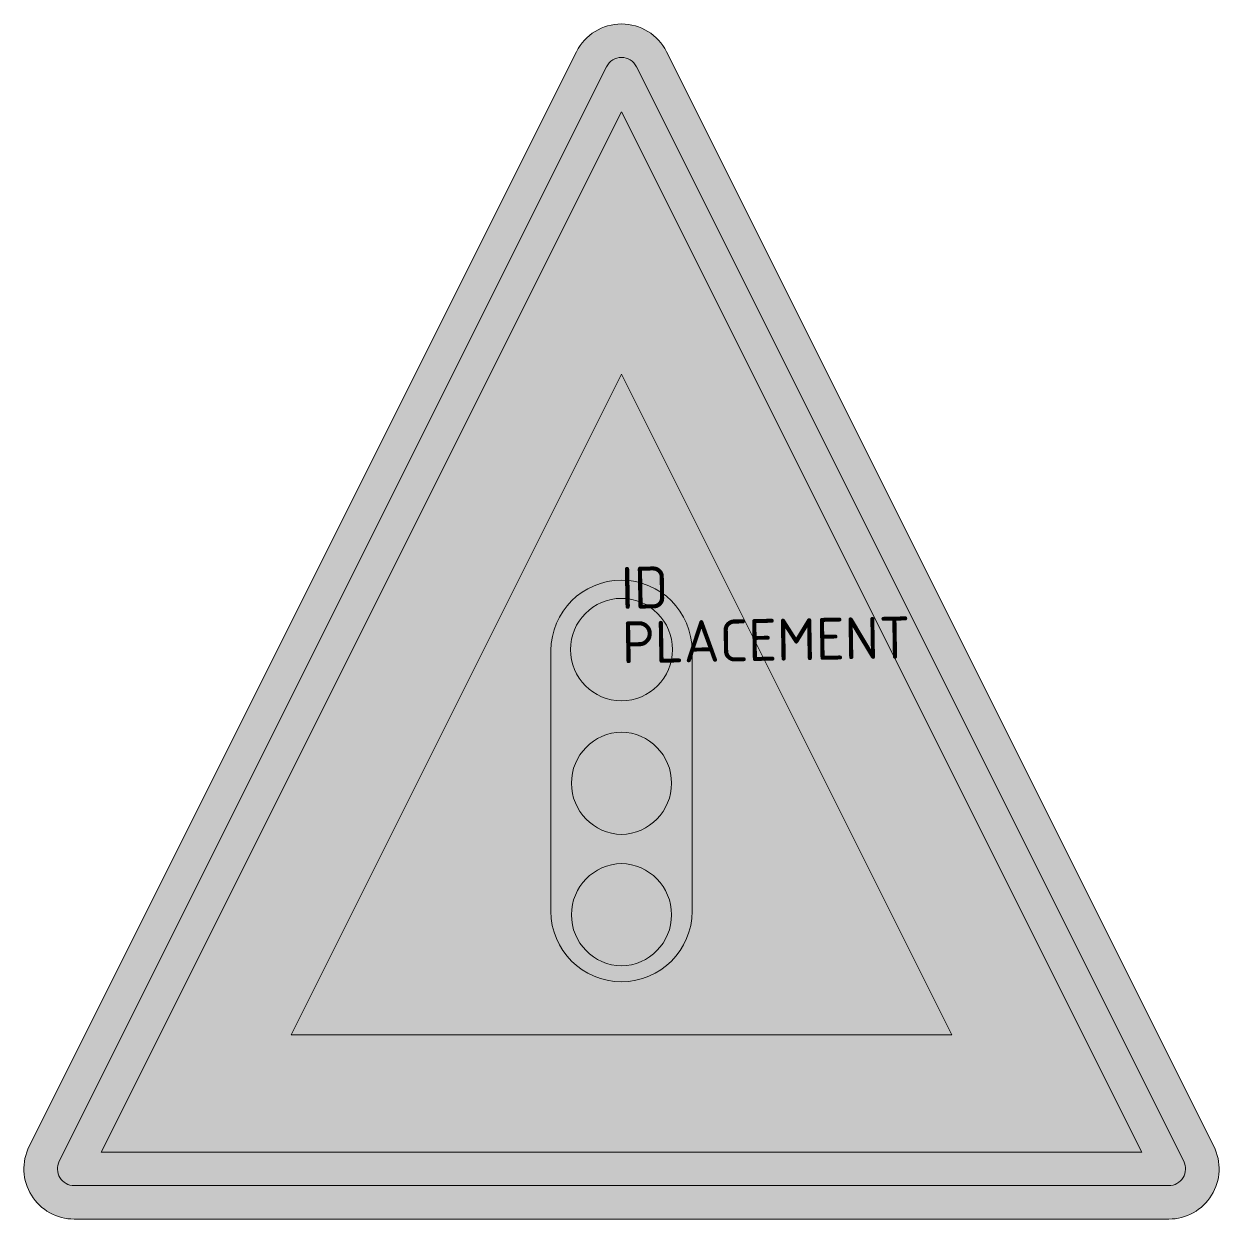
# Model space of a CAD drawing. Extents: x -3.56 to 3.56, y -3.56 to 3.56.
import ezdxf
from ezdxf.enums import TextEntityAlignment as Align

# ---------------------------------------------------------------- set-up
doc = ezdxf.new("R2010")
doc.units = 0
doc.styles.add('NLCS-ISO', font='NLCS-ISO.ttf', dxfattribs={"height": 0.25})

msp = doc.modelspace()

# ---------------------------------------------------------------- hatches: boundary and pattern name
at = {"true_color": 0xbb1e10}
h = msp.add_hatch(color=22, dxfattribs=at)
h.dxf.hatch_style = 1
h.paths.add_polyline_path([(-3.33066907387547e-16, -3.364589803375031), (-3.264589803375033, -3.36458980337503, -0.5575365158350488), (-3.354032522475023, -3.219868443825035), (-0.08944271909999257, 3.309311162925026, -0.2840790438404129), (-3.33066907387547e-16, 3.36458980337503), (-3.33066907387547e-16, 3.564589803375031, 0.2840790438404122), (-0.2683281572999753, 3.398753882025018), (-3.532917960675007, -3.130425724725043, 0.5575365158350504), (-3.264589803375031, -3.56458980337503), (-3.33066907387547e-16, -3.56458980337503)])
h = msp.add_hatch(color=22, dxfattribs=at)
h.dxf.hatch_style = 1
h.paths.add_polyline_path([(3.532917960675005, -3.130425724725042), (0.2683281572999748, 3.398753882025018, 0.2840790438404124), (-3.33066907387547e-16, 3.564589803375031), (-3.33066907387547e-16, 3.36458980337503, -0.2840790438404117), (0.08944271909999146, 3.309311162925026), (3.354032522475022, -3.219868443825035, -0.55753651583505), (3.264589803375031, -3.364589803375031), (-3.33066907387547e-16, -3.36458980337503), (-2.775557561562891e-16, -3.56458980337503), (3.26458980337503, -3.564589803375032, 0.5575365158350539)])
at = {"true_color": 0xf1f0ea}
h = msp.add_hatch(color=7, dxfattribs=at)
h.dxf.hatch_style = 1
h.paths.add_polyline_path([(-2.220446049250313e-16, 3.040983005625054), (-2.220446049250313e-16, 3.36458980337503, 0.2840790438404135), (-0.08944271909999268, 3.309311162925026), (-3.354032522475024, -3.219868443825035, 0.5575365158350518), (-3.264589803375033, -3.36458980337503), (-2.220446049250313e-16, -3.364589803375031), (-2.220446049250313e-16, -3.164589803375029), (-3.102786404500042, -3.164589803375028)])
h = msp.add_hatch(color=7, dxfattribs=at)
h.dxf.hatch_style = 1
h.paths.add_polyline_path([(0.08944271909999135, 3.309311162925026, 0.2840790438404112), (-2.220446049250313e-16, 3.36458980337503), (0, 3.04098300562505), (3.102786404500041, -3.164589803375031), (0, -3.164589803375029), (0, -3.36458980337503), (3.26458980337503, -3.364589803375031, 0.5575365158350514), (3.354032522475022, -3.219868443825035)])
at = {"true_color": 0xbb1e10}
h = msp.add_hatch(color=22, dxfattribs=at)
h.dxf.hatch_style = 1
h.paths.add_polyline_path([(-3.885780586188048e-16, 3.040983005625052), (-3.102786404500042, -3.164589803375029), (-3.885780586188048e-16, -3.164589803375029), (-4.440892098500626e-16, -2.46458980337503), (-1.970162612375115, -2.46458980337503), (-3.33066907387547e-16, 1.4757354213752)], flags=17)
h = msp.add_hatch(color=22, dxfattribs=at)
h.dxf.hatch_style = 1
h.paths.add_polyline_path([(-3.33066907387547e-16, 3.040983005625052), (-3.33066907387547e-16, 1.475735421375199), (1.970162612375114, -2.46458980337503), (-3.33066907387547e-16, -2.46458980337503), (-3.33066907387547e-16, -3.164589803375029), (3.102786404500042, -3.164589803375032)], flags=17)
at = {"true_color": 0xf1f0ea}
h = msp.add_hatch(color=7, dxfattribs=at)
h.dxf.hatch_style = 1
h.paths.add_polyline_path([(-0.421181615267229, -1.727739334292066), (-0.4211834801387582, -0.1749878066191781, -0.414210033923721), (-1.77635683940025e-15, 0.2462007475032038), (-1.77635683940025e-15, 1.475735421375199), (-1.970162612375116, -2.46458980337503), (-1.77635683940025e-15, -2.46458980337503), (-1.77635683940025e-15, -2.148926023542912, -0.4142100339080933)])
h = msp.add_hatch(color=7, dxfattribs=at)
h.dxf.hatch_style = 1
h.paths.add_polyline_path([(0.4211816152672254, -1.727739334292066), (0.4211834801387546, -0.1749878066191781, 0.414210033923721), (-1.77635683940025e-15, 0.2462007475032038), (-1.77635683940025e-15, 1.475735421375199), (1.970162612375112, -2.46458980337503), (-1.77635683940025e-15, -2.46458980337503), (-1.77635683940025e-15, -2.148926023542912, 0.4142100339080933)])
at = {"true_color": 0x2a292a}
h = msp.add_hatch(color=250, dxfattribs=at)
h.dxf.hatch_style = 1
h.paths.add_polyline_path([(-0.4211834801387537, -0.1749878066191781, -0.4142170908312817), (1.014802836696305e-05, 0.2462007475032038), (1.014802836696305e-05, 0.1380666594527802, 0.4130075403460655), (-0.3042526720004783, -0.1674521209096791, 0.4130075403460655), (1.014802836696305e-05, -0.4729709012721384), (1.014802836696305e-05, -0.6591757383047407, 0.4076879103555718), (-0.2986891143762467, -0.964620934569705, 0.4076879103555718), (1.014802836696305e-05, -1.270066130834669), (1.014802836696305e-05, -1.443708784675797, 0.4076879103555718), (-0.2986891143762467, -1.749153980940762, 0.4076879103555718), (1.014802836696305e-05, -2.054599177205726), (1.014802836696305e-05, -2.148926023542912, -0.4142170908469), (-0.4211816152672245, -1.727739334292065)])
h = msp.add_hatch(color=250, dxfattribs=at)
h.dxf.hatch_style = 1
h.paths.add_polyline_path([(0.4211936281671198, -0.1749878066191781, 0.4142170908312817), (-8.881784197001252e-16, 0.2462007475032038), (-8.881784197001252e-16, 0.1380666594527802, -0.4130075403460655), (0.3042628200288444, -0.1674521209096791, -0.4130075403460655), (-8.881784197001252e-16, -0.4729709012721384), (-8.881784197001252e-16, -0.6591757383047407, -0.4076879103555718), (0.2986992624046128, -0.964620934569705, -0.4076879103555718), (-8.881784197001252e-16, -1.270066130834669), (-8.881784197001252e-16, -1.443708784675797, -0.4076879103555718), (0.2986992624046128, -1.749153980940762, -0.4076879103555718), (-8.881784197001252e-16, -2.054599177205726), (-8.881784197001252e-16, -2.148926023542912, 0.4142170908469), (0.4211917632955906, -1.727739334292065)])
at = {"true_color": 0xbb1e10}
h = msp.add_hatch(color=22, dxfattribs=at)
h.dxf.hatch_style = 1
edge = h.paths.add_edge_path()
edge.add_arc((-0.001258552560230441, -0.1674521209096784), 0.3055213725890733, 270.2360226170985, 360.0000000000001)
edge.add_arc((-0.001258552560230441, -0.1674521209096781), 0.3055213725890731, 359.9999999999999, 449.7639773829016)
edge.add_arc((0.00126877260094016, -0.1674521506513198), 0.3055214446014199, 90.23793918702113, 179.9999944224192)
edge.add_arc((0.00126870058859474, -0.1674521209096784), 0.3055213725890731, 180, 269.7639773829015)
edge.add_line((1.014802836607487e-05, -0.4729708592998593), (-1.77635683940025e-15, -0.4729709012721374))
at = {"true_color": 0xf7b500}
h = msp.add_hatch(color=40, dxfattribs=at)
h.dxf.hatch_style = 1
edge = h.paths.add_edge_path()
edge.add_line((1.014802836607487e-05, -1.270065904010068), (-1.77635683940025e-15, -1.270066130834668))
edge.add_arc((0.006832656015680172, -0.9646207723902885), 0.3055217703919711, 180.0000304141863, 268.718536514396, ccw=False)
edge.add_arc((0.006832656015677507, -0.9646210967491168), 0.3055217703919681, 91.28146348560352, 179.9999695858143, ccw=False)
edge.add_arc((-0.006822110184462105, -0.9646209345697039), 0.3055213725890732, -1.1368683772161603e-13, 88.72051304613768, ccw=False)
edge.add_arc((-0.006822110184462105, -0.9646209345697043), 0.305521372589074, -88.72051304613768, 1.1368683772161603e-13, ccw=False)
edge.add_line((-1.77635683940025e-15, -1.270065904010068), (1.014802836607487e-05, -1.270065904010068))
at = {"true_color": 0x4bff00}
h = msp.add_hatch(color=80, dxfattribs=at)
h.dxf.hatch_style = 1
edge = h.paths.add_edge_path()
edge.add_line((1.014802836607487e-05, -2.054598950381125), (-1.77635683940025e-15, -2.054599177205725))
edge.add_arc((0.006832656015678396, -1.749153818761347), 0.3055217703919696, 180.0000304141859, 268.71853651439636, ccw=False)
edge.add_arc((0.006832656015677507, -1.749154143120174), 0.3055217703919681, 91.28146348560352, 179.9999695858141, ccw=False)
edge.add_arc((-0.006822110184462105, -1.749153980940761), 0.3055213725890735, 0, 88.72051304613768, ccw=False)
edge.add_arc((-0.006822110184462105, -1.749153980940761), 0.305521372589074, -88.72051304613768, 1.1368683772161603e-13, ccw=False)
edge.add_line((-1.77635683940025e-15, -2.054598950381125), (1.014802836607487e-05, -2.054598950381125))

# ---------------------------------------------------------------- linework, layer by layer
at = {"color": 22, "lineweight": 0, "true_color": 0xbb1e10}
msp.add_lwpolyline([(3.532917960675006, -3.130425724725044), (0.2683281572999751, 3.398753882025018, 0.6180339887498958), (-0.2683281572999757, 3.398753882025018), (-3.532917960675007, -3.130425724725044, 0.5575365158350511), (-3.26458980337503, -3.56458980337503), (3.26458980337503, -3.564589803375031, 0.5575365158350506)], format="xyb", close=True, dxfattribs=at)
at = {"color": 7, "lineweight": 0, "true_color": 0xf1f0ea}
msp.add_lwpolyline([(3.354032522475022, -3.219868443825035), (0.08944271909999145, 3.309311162925026, 0.6180339887498948), (-0.08944271909999259, 3.309311162925026), (-3.354032522475024, -3.219868443825036, 0.5575365158350514), (-3.264589803375031, -3.36458980337503), (3.26458980337503, -3.364589803375031, 0.5575365158350514)], format="xyb", close=True, dxfattribs=at)
for points in [[(3.102786404500042, -3.164589803375031), (-5.689893001203927e-16, 3.040983005625052), (-3.102786404500041, -3.164589803375028)], [(1.970162612375114, -2.46458980337503), (-5.689893001203927e-16, 1.475735421375199), (-1.970162612375115, -2.46458980337503)]]:
    msp.add_lwpolyline(points, close=True, dxfattribs=at)
at = {"color": 250, "lineweight": 0, "true_color": 0x2a292a}
for points in [[(0.421191763295591, -0.1737344425027696, 0.9970286353374205), (-0.4211816152672285, -0.1737344425027691), (-0.4211816152672285, -1.727739334292066, 0.9999999999999979), (0.421191763295591, -1.727739334292067)], [(-1.77635683940025e-15, -0.4729709012721374), (-1.77635683940025e-15, -0.4729709012721374, 0.4130075403460653), (0.3042628200288426, -0.1674521209096782, 0.4130075403460653), (-1.77635683940025e-15, 0.138066659452781, 0.4129977228233861), (-0.3042526720004783, -0.1674521209096782, 0.4130075403460653), (1.014802836607487e-05, -0.4729709012721374), (1.014802836607487e-05, -0.4729708592998593)], [(1.014802836607487e-05, -1.270065904010068), (-1.77635683940025e-15, -1.270066130834668, -0.4076776979501573), (-0.2986891143762476, -0.9646209345697041, -0.4076776979501631), (-1.77635683940025e-15, -0.6591757383047399, -0.4076879103555718), (0.2986992624046119, -0.9646209345697041, -0.4076879103555718), (-1.77635683940025e-15, -1.270066130834668), (-1.77635683940025e-15, -1.270065904010068)], [(1.014802836607487e-05, -2.054598950381125), (-1.77635683940025e-15, -2.054599177205725, -0.4076776979501606), (-0.2986891143762476, -1.749153980940761, -0.4076776979501615), (-1.77635683940025e-15, -1.443708784675797, -0.4076879103555718), (0.2986992624046119, -1.749153980940761, -0.4076879103555718), (-1.77635683940025e-15, -2.054599177205725), (-1.77635683940025e-15, -2.054598950381125)]]:
    msp.add_lwpolyline(points, format="xyb", close=True, dxfattribs=at)

# ---------------------------------------------------------------- texts
at = {"style": 'NLCS-ISO'}
msp.add_attdef('ID', text='', height=0.25, rotation=1, dxfattribs=at).set_placement((0, 0), align=Align.BOTTOM_LEFT)
msp.add_attdef('PLACEMENT', text='', height=0.25, rotation=1, dxfattribs=at).set_placement((0, 0), align=Align.TOP_LEFT)

doc.saveas('drawing.dxf')
